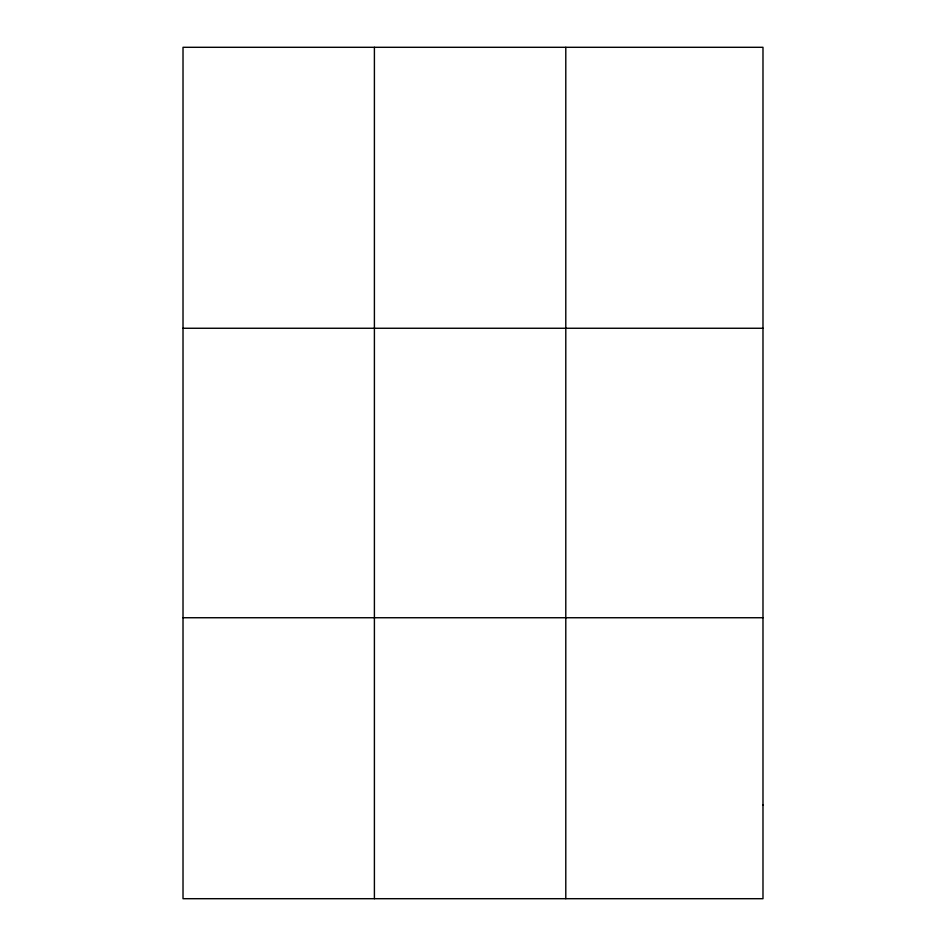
<?xml version="1.0" encoding="UTF-8"?>
<svg xmlns="http://www.w3.org/2000/svg" width="946" height="946" viewBox="0 0 946 946"><rect width="100%" height="100%" fill="white"/><g stroke="black" fill="none" stroke-linecap="round" stroke-linejoin="round"><path stroke-width="1.42" d="M374.403 47.3L374.403 898.7M565.791 47.3L565.791 898.7M183.016 328.262L762.984 328.262M183.016 617.738L762.984 617.738M762.984 805.046L762.984 898.7L183.016 898.7L183.016 47.3L762.984 47.3L762.984 805.046"/></g></svg>
